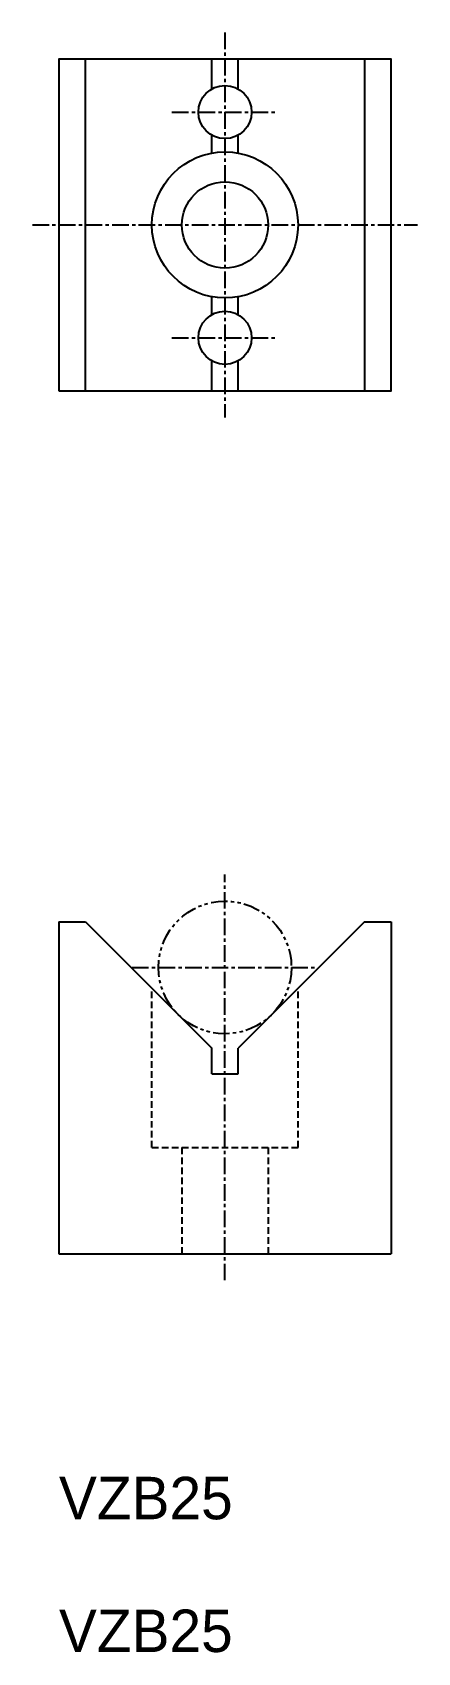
# Model space of a CAD drawing. Extents: x -4496 to -4467, y -601 to -478.
import ezdxf

# ---------------------------------------------------------------- set-up
doc = ezdxf.new("R2010")
doc.units = 0
for name, pattern in [('CENTER', [2, 1.25, -0.25, 0.25, -0.25]), ('DASHED', [0.75, 0.5, -0.25]), ('PHANTOM', [2.5, 1.25, -0.25, 0.25, -0.25, 0.25, -0.25])]:
    doc.linetypes.add(name, pattern=pattern)
doc.layers.get('0').update_dxf_attribs({"linetype": 'CONTINUOUS'})
doc.layers.add('CENTER', color=1, linetype='CENTER')

msp = doc.modelspace()

# ---------------------------------------------------------------- linework, layer by layer
at = {"color": 7, "linetype": 'CONTINUOUS'}
for p, q in [((-4491.91, -505.47), (-4491.91, -480.47)), ((-4482.41, -482.73), (-4482.41, -480.47)), ((-4480.41, -482.73), (-4480.41, -480.47)), ((-4470.91, -480.47), (-4470.91, -505.47)), ((-4482.41, -487.56), (-4482.41, -486.2)), ((-4480.41, -487.56), (-4480.41, -486.2)), ((-4482.41, -499.73), (-4482.41, -498.37)), ((-4480.41, -499.73), (-4480.41, -498.37)), ((-4482.41, -505.47), (-4482.41, -503.2)), ((-4480.41, -505.47), (-4480.41, -503.2)), ((-4493.91, -545.47), (-4491.91, -545.47)), ((-4493.91, -545.47), (-4493.91, -570.47)), ((-4491.91, -545.47), (-4482.41, -554.97)), ((-4470.91, -545.47), (-4480.41, -554.97)), ((-4470.91, -545.47), (-4468.91, -545.47)), ((-4468.91, -545.47), (-4468.91, -570.47)), ((-4482.41, -556.91), (-4482.41, -554.97)), ((-4480.41, -556.91), (-4480.41, -554.97)), ((-4482.41, -556.91), (-4480.41, -556.91)), ((-4493.91, -570.47), (-4468.91, -570.47))]:
    msp.add_line(p, q, dxfattribs=at)
at = {"color": 3, "linetype": 'DASHED'}
for p, q in [((-4486.91, -562.47), (-4486.91, -550.47)), ((-4475.91, -562.47), (-4475.91, -550.47)), ((-4486.91, -562.47), (-4475.91, -562.47)), ((-4484.66, -562.47), (-4484.66, -570.47)), ((-4478.16, -562.47), (-4478.16, -570.47))]:
    msp.add_line(p, q, dxfattribs=at)
at = {"color": 7, "linetype": 'CONTINUOUS'}
msp.add_lwpolyline([(-4493.91, -505.47), (-4468.91, -505.47), (-4468.91, -480.47), (-4493.91, -480.47)], close=True, dxfattribs=at)
for centre, radius in [((-4481.41, -484.47), 2), ((-4481.41, -492.97), 5.5), ((-4481.41, -492.97), 3.25), ((-4481.41, -501.47), 2)]:
    msp.add_circle(centre, radius, dxfattribs=at)
at = {"color": 3, "linetype": 'PHANTOM'}
msp.add_circle((-4481.41, -548.9), 5, dxfattribs=at)
at = {"layer": 'CENTER', "color": 1, "linetype": 'CENTER'}
for p, q in [((-4481.41, -478.47), (-4481.41, -507.47)), ((-4485.41, -484.47), (-4477.41, -484.47)), ((-4495.91, -492.97), (-4466.91, -492.97)), ((-4485.41, -501.47), (-4477.41, -501.47)), ((-4481.41, -572.47), (-4481.41, -541.9)), ((-4488.41, -548.9), (-4474.41, -548.9))]:
    msp.add_line(p, q, dxfattribs=at)

# ---------------------------------------------------------------- texts
at = {"color": 7, "linetype": 'CONTINUOUS'}
for p in [(-4493.91, -590.47), (-4493.91, -600.47)]:
    msp.add_text('VZB25', height=3.2, dxfattribs=at).set_placement(p)

doc.saveas('drawing.dxf')
